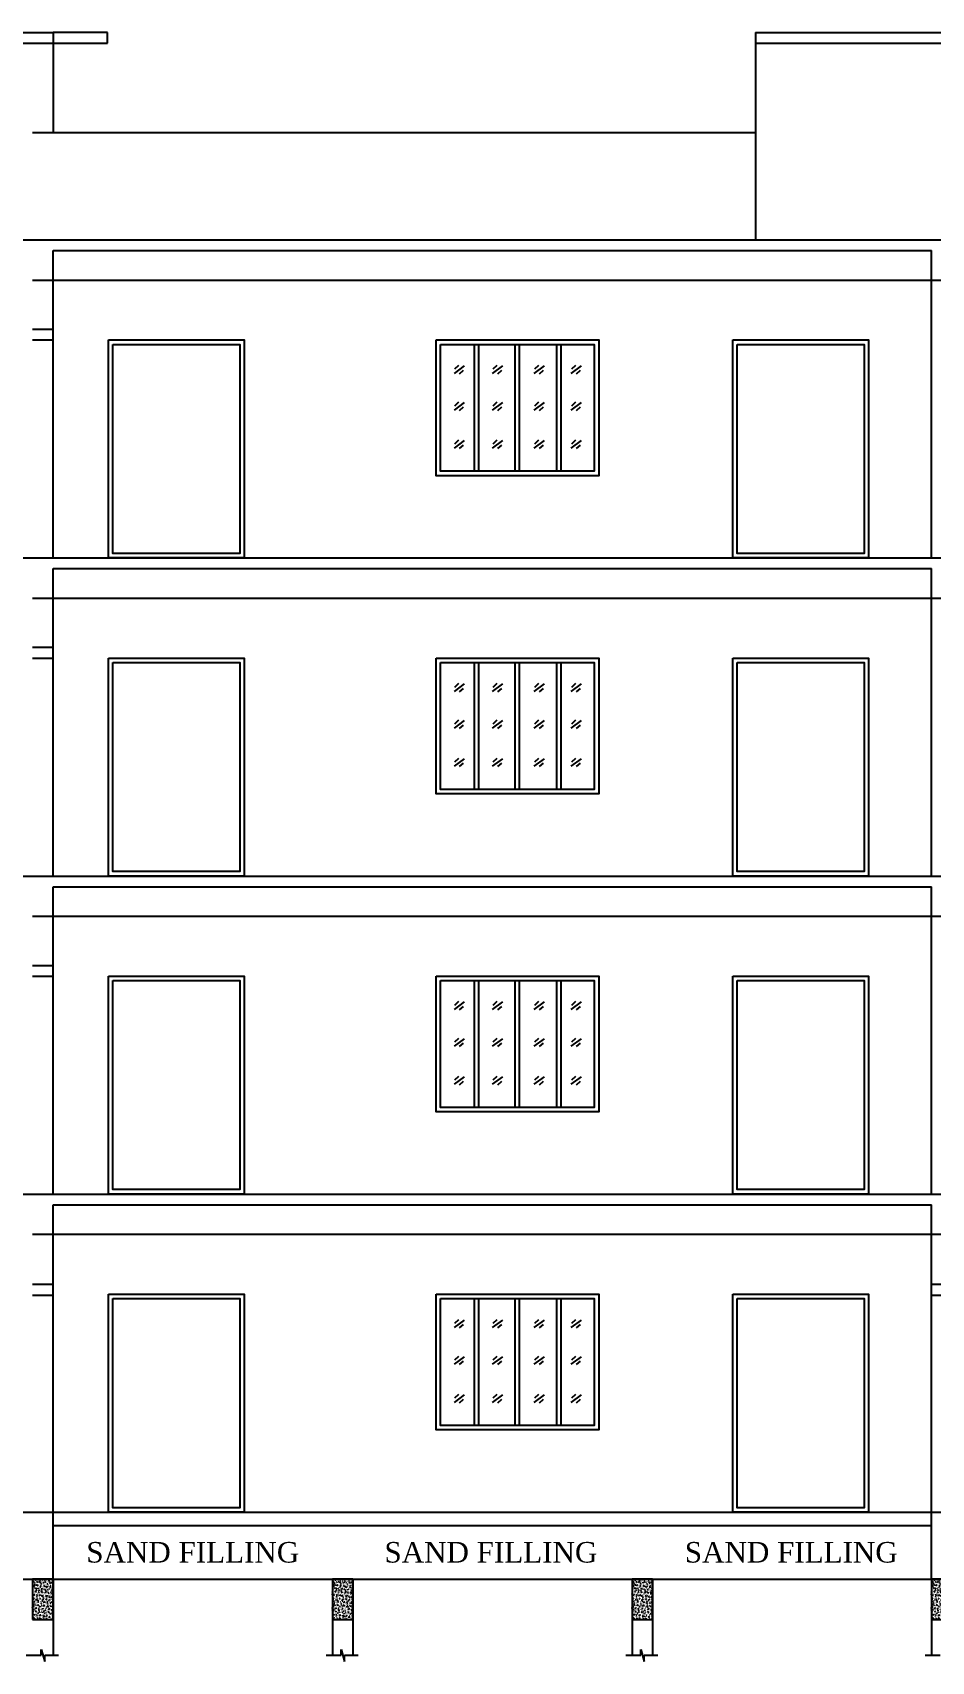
# Model space of a CAD drawing. Header units: metres. Extents: x -53 to 471, y -924 to -843.
# Drawn here: x 402.96 to 413.02, y -885.17 to -866.94 of the extents above; entities that cross this region are included whole.
import ezdxf

# ---------------------------------------------------------------- set-up
doc = ezdxf.new("R2010")
doc.units = ezdxf.units.M
doc.header["$MEASUREMENT"] = 0
doc.styles.add('Isa-', font='times.ttf')

msp = doc.modelspace()

# ---------------------------------------------------------------- hatches: boundary and pattern name
at = {"lineweight": -3}
h = msp.add_hatch(dxfattribs=at)
h.set_pattern_fill('AR-CONC', scale=0.005, style=0)
h.set_pattern_definition([(50, (-9244.35468, -955.316533), (0.03586300913, -0.00313760675), [0.00375, -0.04125]), (355, (-9244.35468, -955.316533), (-0.00693756668, 0.03760960669), [0.003, -0.033]), (100.4514, (-9244.35169, -955.316794), (0.02892546909, 0.0344719771), [0.0031870095, -0.0350571056]), (46.1842, (-9244.35468, -955.306533), (0.05336205243, -0.00827595072), [0.005625, -0.061875]), (96.6356, (-9244.350233, -955.30722), (0.04673313528, 0.04870589355), [0.0047805144, -0.05258565]), (351.1842, (-9244.35468, -955.30653), (0.04673309726, 0.04870593005), [0.0045, -0.0495]), (21, (-9244.34968, -955.309033), (0.02984535261, -0.02013094453), [0.00375, -0.04125]), (326, (-9244.34968, -955.309033), (0.0121657666, 0.03625750225), [0.003, -0.033]), (71.4514, (-9244.347193, -955.31071), (0.04201113143, 0.01612652484), [0.0031870095, -0.0350571056]), (37.5, (-9244.35468, -955.316533), (0.000607992766, 0.016644692692), [0, -0.0326, 0, -0.0335, 0, -0.033125]), (7.5, (-9244.35468, -955.316533), (0.013153476872, 0.019720585594), [0, -0.0191, 0, -0.03185, 0, -0.012625]), (327.5, (-9244.36583, -955.316533), (0.026691121809, -0.001127743587), [0, -0.0125, 0, -0.039, 0, -0.05175]), (317.5, (-9244.37083, -955.316533), (0.029159308467, 0.005005249117), [0, -0.01625, 0, -0.0259, 0, -0.03675])])
h.paths.add_polyline_path([(402.96195, -884.69712), (403.19195, -884.69712), (403.19195, -884.24712), (402.96195, -884.24712)])
h = msp.add_hatch(dxfattribs=at)
h.set_pattern_fill('AR-CONC', scale=0.005, style=0)
h.set_pattern_definition([(50, (-9240.99968, -955.316533), (0.03586300913, -0.00313760675), [0.00375, -0.04125]), (355, (-9240.99968, -955.316533), (-0.00693756668, 0.03760960669), [0.003, -0.033]), (100.4514, (-9240.99669, -955.316794), (0.02892546909, 0.0344719771), [0.0031870095, -0.0350571056]), (46.1842, (-9240.99968, -955.306533), (0.05336205243, -0.00827595072), [0.005625, -0.061875]), (96.6356, (-9240.995233, -955.30722), (0.04673313528, 0.04870589355), [0.0047805144, -0.05258565]), (351.1842, (-9240.99968, -955.30653), (0.04673309726, 0.04870593005), [0.0045, -0.0495]), (21, (-9240.99468, -955.309033), (0.02984535261, -0.02013094453), [0.00375, -0.04125]), (326, (-9240.99468, -955.309033), (0.0121657666, 0.03625750225), [0.003, -0.033]), (71.4514, (-9240.992193, -955.31071), (0.04201113143, 0.01612652484), [0.0031870095, -0.0350571056]), (37.5, (-9240.99968, -955.316533), (0.000607992766, 0.016644692692), [0, -0.0326, 0, -0.0335, 0, -0.033125]), (7.5, (-9240.99968, -955.316533), (0.013153476872, 0.019720585594), [0, -0.0191, 0, -0.03185, 0, -0.012625]), (327.5, (-9241.01083, -955.316533), (0.026691121809, -0.001127743587), [0, -0.0125, 0, -0.039, 0, -0.05175]), (317.5, (-9241.01583, -955.316533), (0.029159308467, 0.005005249117), [0, -0.01625, 0, -0.0259, 0, -0.03675])])
h.paths.add_polyline_path([(406.31695, -884.69712), (406.54695, -884.69712), (406.54695, -884.24712), (406.31695, -884.24712)])
h = msp.add_hatch(dxfattribs=at)
h.set_pattern_fill('AR-CONC', scale=0.005, style=0)
h.set_pattern_definition([(50, (-9237.64468, -955.316533), (0.03586300913, -0.00313760675), [0.00375, -0.04125]), (355, (-9237.64468, -955.316533), (-0.00693756668, 0.03760960669), [0.003, -0.033]), (100.4514, (-9237.64169, -955.316794), (0.02892546909, 0.0344719771), [0.0031870095, -0.0350571056]), (46.1842, (-9237.64468, -955.306533), (0.05336205243, -0.00827595072), [0.005625, -0.061875]), (96.6356, (-9237.640233, -955.30722), (0.04673313528, 0.04870589355), [0.0047805144, -0.05258565]), (351.1842, (-9237.64468, -955.30653), (0.04673309726, 0.04870593005), [0.0045, -0.0495]), (21, (-9237.63968, -955.309033), (0.02984535261, -0.02013094453), [0.00375, -0.04125]), (326, (-9237.63968, -955.309033), (0.0121657666, 0.03625750225), [0.003, -0.033]), (71.4514, (-9237.637193, -955.31071), (0.04201113143, 0.01612652484), [0.0031870095, -0.0350571056]), (37.5, (-9237.64468, -955.316533), (0.000607992766, 0.016644692692), [0, -0.0326, 0, -0.0335, 0, -0.033125]), (7.5, (-9237.64468, -955.316533), (0.013153476872, 0.019720585594), [0, -0.0191, 0, -0.03185, 0, -0.012625]), (327.5, (-9237.65583, -955.316533), (0.026691121809, -0.001127743587), [0, -0.0125, 0, -0.039, 0, -0.05175]), (317.5, (-9237.66083, -955.316533), (0.029159308467, 0.005005249117), [0, -0.01625, 0, -0.0259, 0, -0.03675])])
h.paths.add_polyline_path([(409.67195, -884.69712), (409.90195, -884.69712), (409.90195, -884.24712), (409.67195, -884.24712)])
h = msp.add_hatch(dxfattribs=at)
h.set_pattern_fill('AR-CONC', scale=0.005, style=0)
h.set_pattern_definition([(50, (-9234.29468, -955.316533), (0.03586300913, -0.00313760675), [0.00375, -0.04125]), (355, (-9234.29468, -955.316533), (-0.00693756668, 0.03760960669), [0.003, -0.033]), (100.4514, (-9234.29169, -955.316794), (0.02892546909, 0.0344719771), [0.0031870095, -0.0350571056]), (46.1842, (-9234.29468, -955.306533), (0.05336205243, -0.00827595072), [0.005625, -0.061875]), (96.6356, (-9234.290233, -955.30722), (0.04673313528, 0.04870589355), [0.0047805144, -0.05258565]), (351.1842, (-9234.29468, -955.30653), (0.04673309726, 0.04870593005), [0.0045, -0.0495]), (21, (-9234.28968, -955.309033), (0.02984535261, -0.02013094453), [0.00375, -0.04125]), (326, (-9234.28968, -955.309033), (0.0121657666, 0.03625750225), [0.003, -0.033]), (71.4514, (-9234.287193, -955.31071), (0.04201113143, 0.01612652484), [0.0031870095, -0.0350571056]), (37.5, (-9234.29468, -955.316533), (0.000607992766, 0.016644692692), [0, -0.0326, 0, -0.0335, 0, -0.033125]), (7.5, (-9234.29468, -955.316533), (0.013153476872, 0.019720585594), [0, -0.0191, 0, -0.03185, 0, -0.012625]), (327.5, (-9234.30583, -955.316533), (0.026691121809, -0.001127743587), [0, -0.0125, 0, -0.039, 0, -0.05175]), (317.5, (-9234.31083, -955.316533), (0.029159308467, 0.005005249117), [0, -0.01625, 0, -0.0259, 0, -0.03675])])
h.paths.add_polyline_path([(413.02195, -884.69712), (413.25195, -884.69712), (413.25195, -884.24712), (413.02195, -884.24712)])

# ---------------------------------------------------------------- linework, layer by layer
for p, q in [((394.15195, -866.93712), (403.19195, -866.93712)), ((403.80195, -866.93712), (403.19195, -866.93712)), ((403.19195, -866.93712), (403.19195, -867.05712)), ((403.80195, -867.05712), (403.80195, -866.93712)), ((394.15195, -867.05712), (403.19195, -867.05712)), ((403.19195, -867.05712), (403.19195, -868.05712)), ((403.19195, -867.05712), (403.80195, -867.05712))]:
    msp.add_line(p, q)
at = {"color": 4, "ltscale": 3}
for p, q in [((411.05195, -866.93712), (411.05195, -869.25712)), ((411.05195, -866.93712), (423.31195, -866.93712)), ((411.05195, -867.05712), (423.31195, -867.05712))]:
    msp.add_line(p, q, dxfattribs=at)
at = {"lineweight": -3}
for p, q in [((402.96195, -868.05712), (411.05195, -868.05712)), ((391.22195, -869.25712), (445.12195, -869.25712)), ((403.19195, -869.37712), (413.02195, -869.37712)), ((403.19195, -872.81712), (403.19195, -869.37712)), ((413.02195, -872.81712), (413.02195, -869.37712)), ((402.96195, -869.70712), (403.19195, -869.70712)), ((403.19195, -869.70712), (413.02195, -869.70712)), ((413.02195, -869.70712), (413.25195, -869.70712)), ((407.68259, -870.75111), (407.79696, -870.66694)), ((407.68811, -870.7021), (407.73349, -870.65972)), ((408.11033, -870.75111), (408.2247, -870.66694)), ((408.11585, -870.7021), (408.16123, -870.65972)), ((408.57679, -870.75111), (408.69116, -870.66694)), ((408.5823, -870.7021), (408.62769, -870.65972)), ((408.99028, -870.75111), (409.10465, -870.66694)), ((408.99579, -870.7021), (409.04118, -870.65972)), ((407.74139, -870.75532), (407.78579, -870.71688)), ((408.16913, -870.75532), (408.21353, -870.71688)), ((408.63558, -870.75532), (408.67998, -870.71688)), ((409.04907, -870.75532), (409.09347, -870.71688)), ((407.68259, -871.16198), (407.79696, -871.07781)), ((407.68811, -871.11297), (407.73349, -871.07058)), ((407.74139, -871.16619), (407.78579, -871.12775)), ((408.11033, -871.16198), (408.2247, -871.07781)), ((408.11585, -871.11297), (408.16123, -871.07058)), ((408.16913, -871.16619), (408.21353, -871.12775)), ((408.57679, -871.16198), (408.69116, -871.07781)), ((408.5823, -871.11297), (408.62769, -871.07058)), ((408.63558, -871.16619), (408.67998, -871.12775)), ((408.99028, -871.16198), (409.10465, -871.07781)), ((408.99579, -871.11297), (409.04118, -871.07058)), ((409.04907, -871.16619), (409.09347, -871.12775)), ((407.68259, -871.58827), (407.79696, -871.5041)), ((407.68811, -871.53926), (407.73349, -871.49688)), ((407.74139, -871.59248), (407.78579, -871.55405)), ((408.11033, -871.58827), (408.2247, -871.5041)), ((408.11585, -871.53926), (408.16123, -871.49688)), ((408.16913, -871.59248), (408.21353, -871.55405)), ((408.57679, -871.58827), (408.69116, -871.5041)), ((408.5823, -871.53926), (408.62769, -871.49688)), ((408.63558, -871.59248), (408.67998, -871.55405)), ((408.99028, -871.58827), (409.10465, -871.5041)), ((408.99579, -871.53926), (409.04118, -871.49688)), ((409.04907, -871.59248), (409.09347, -871.55405)), ((391.22195, -872.81712), (445.12195, -872.81712)), ((391.83195, -872.81712), (444.51195, -872.81712)), ((403.19195, -872.93712), (413.02195, -872.93712)), ((403.19195, -876.37712), (403.19195, -872.93712)), ((403.19195, -872.93712), (413.02195, -872.93712)), ((413.02195, -876.37712), (413.02195, -872.93712)), ((402.96195, -873.26712), (403.19195, -873.26712)), ((403.19195, -873.26712), (413.02195, -873.26712)), ((413.02195, -873.26712), (413.25195, -873.26712)), ((407.68259, -874.31111), (407.79696, -874.22694)), ((407.68811, -874.2621), (407.73349, -874.21972)), ((407.74139, -874.31532), (407.78579, -874.27688)), ((408.11033, -874.31111), (408.2247, -874.22694)), ((408.11585, -874.2621), (408.16123, -874.21972)), ((408.16913, -874.31532), (408.21353, -874.27688)), ((408.57679, -874.31111), (408.69116, -874.22694)), ((408.5823, -874.2621), (408.62769, -874.21972)), ((408.63558, -874.31532), (408.67998, -874.27688)), ((408.99028, -874.31111), (409.10465, -874.22694)), ((408.99579, -874.2621), (409.04118, -874.21972)), ((409.04907, -874.31532), (409.09347, -874.27688)), ((407.68259, -874.72198), (407.79696, -874.63781)), ((407.68811, -874.67297), (407.73349, -874.63058)), ((407.74139, -874.72619), (407.78579, -874.68775)), ((408.11033, -874.72198), (408.2247, -874.63781)), ((408.11585, -874.67297), (408.16123, -874.63058)), ((408.16913, -874.72619), (408.21353, -874.68775)), ((408.57679, -874.72198), (408.69116, -874.63781)), ((408.5823, -874.67297), (408.62769, -874.63058)), ((408.63558, -874.72619), (408.67998, -874.68775)), ((408.99028, -874.72198), (409.10465, -874.63781)), ((408.99579, -874.67297), (409.04118, -874.63058)), ((409.04907, -874.72619), (409.09347, -874.68775)), ((407.68259, -875.14827), (407.79696, -875.0641)), ((407.68811, -875.09926), (407.73349, -875.05688)), ((408.11033, -875.14827), (408.2247, -875.0641)), ((408.11585, -875.09926), (408.16123, -875.05688)), ((408.57679, -875.14827), (408.69116, -875.0641)), ((408.5823, -875.09926), (408.62769, -875.05688)), ((408.99028, -875.14827), (409.10465, -875.0641)), ((408.99579, -875.09926), (409.04118, -875.05688)), ((407.74139, -875.15248), (407.78579, -875.11405)), ((408.16913, -875.15248), (408.21353, -875.11405)), ((408.63558, -875.15248), (408.67998, -875.11405)), ((409.04907, -875.15248), (409.09347, -875.11405)), ((391.22195, -876.37712), (445.12195, -876.37712)), ((391.83195, -876.37712), (444.51195, -876.37712)), ((403.19195, -876.49712), (413.02195, -876.49712)), ((403.19195, -879.93712), (403.19195, -876.49712)), ((403.19195, -876.49712), (413.02195, -876.49712)), ((413.02195, -879.93712), (413.02195, -876.49712)), ((402.96195, -876.82712), (403.19195, -876.82712)), ((403.19195, -876.82712), (413.02195, -876.82712)), ((413.02195, -876.82712), (413.25195, -876.82712)), ((407.68259, -877.87111), (407.79696, -877.78694)), ((407.68811, -877.8221), (407.73349, -877.77972)), ((408.11033, -877.87111), (408.2247, -877.78694)), ((408.11585, -877.8221), (408.16123, -877.77972)), ((408.57679, -877.87111), (408.69116, -877.78694)), ((408.5823, -877.8221), (408.62769, -877.77972)), ((408.99028, -877.87111), (409.10465, -877.78694)), ((408.99579, -877.8221), (409.04118, -877.77972)), ((407.74139, -877.87532), (407.78579, -877.83688)), ((408.16913, -877.87532), (408.21353, -877.83688)), ((408.63558, -877.87532), (408.67998, -877.83688)), ((409.04907, -877.87532), (409.09347, -877.83688)), ((407.68259, -878.28198), (407.79696, -878.19781)), ((407.68811, -878.23297), (407.73349, -878.19058)), ((407.74139, -878.28619), (407.78579, -878.24775)), ((408.11033, -878.28198), (408.2247, -878.19781)), ((408.11585, -878.23297), (408.16123, -878.19058)), ((408.16913, -878.28619), (408.21353, -878.24775)), ((408.57679, -878.28198), (408.69116, -878.19781)), ((408.5823, -878.23297), (408.62769, -878.19058)), ((408.63558, -878.28619), (408.67998, -878.24775)), ((408.99028, -878.28198), (409.10465, -878.19781)), ((408.99579, -878.23297), (409.04118, -878.19058)), ((409.04907, -878.28619), (409.09347, -878.24775)), ((407.68259, -878.70827), (407.79696, -878.6241)), ((407.68811, -878.65926), (407.73349, -878.61688)), ((407.74139, -878.71248), (407.78579, -878.67405)), ((408.11033, -878.70827), (408.2247, -878.6241)), ((408.11585, -878.65926), (408.16123, -878.61688)), ((408.16913, -878.71248), (408.21353, -878.67405)), ((408.57679, -878.70827), (408.69116, -878.6241)), ((408.5823, -878.65926), (408.62769, -878.61688)), ((408.63558, -878.71248), (408.67998, -878.67405)), ((408.99028, -878.70827), (409.10465, -878.6241)), ((408.99579, -878.65926), (409.04118, -878.61688)), ((409.04907, -878.71248), (409.09347, -878.67405)), ((391.83195, -879.93712), (444.51195, -879.93712)), ((403.19195, -880.05712), (413.02195, -880.05712)), ((403.19195, -884.24712), (403.19195, -880.05712)), ((413.02195, -884.24712), (413.02195, -880.05712)), ((402.96195, -880.38712), (403.19195, -880.38712)), ((403.19195, -880.38712), (413.02195, -880.38712)), ((413.02195, -880.38712), (413.25195, -880.38712)), ((407.68259, -881.43111), (407.79696, -881.34694)), ((407.68811, -881.3821), (407.73349, -881.33972)), ((407.74139, -881.43532), (407.78579, -881.39688)), ((408.11033, -881.43111), (408.2247, -881.34694)), ((408.11585, -881.3821), (408.16123, -881.33972)), ((408.16913, -881.43532), (408.21353, -881.39688)), ((408.57679, -881.43111), (408.69116, -881.34694)), ((408.5823, -881.3821), (408.62769, -881.33972)), ((408.63558, -881.43532), (408.67998, -881.39688)), ((408.99028, -881.43111), (409.10465, -881.34694)), ((408.99579, -881.3821), (409.04118, -881.33972)), ((409.04907, -881.43532), (409.09347, -881.39688)), ((407.68259, -881.84198), (407.79696, -881.75781)), ((407.68811, -881.79297), (407.73349, -881.75058)), ((407.74139, -881.84619), (407.78579, -881.80775)), ((408.11033, -881.84198), (408.2247, -881.75781)), ((408.11585, -881.79297), (408.16123, -881.75058)), ((408.16913, -881.84619), (408.21353, -881.80775)), ((408.57679, -881.84198), (408.69116, -881.75781)), ((408.5823, -881.79297), (408.62769, -881.75058)), ((408.63558, -881.84619), (408.67998, -881.80775)), ((408.99028, -881.84198), (409.10465, -881.75781)), ((408.99579, -881.79297), (409.04118, -881.75058)), ((409.04907, -881.84619), (409.09347, -881.80775)), ((407.68259, -882.26827), (407.79696, -882.1841)), ((407.68811, -882.21926), (407.73349, -882.17688)), ((407.74139, -882.27248), (407.78579, -882.23405)), ((408.11033, -882.26827), (408.2247, -882.1841)), ((408.11585, -882.21926), (408.16123, -882.17688)), ((408.16913, -882.27248), (408.21353, -882.23405)), ((408.57679, -882.26827), (408.69116, -882.1841)), ((408.5823, -882.21926), (408.62769, -882.17688)), ((408.63558, -882.27248), (408.67998, -882.23405)), ((408.99028, -882.26827), (409.10465, -882.1841)), ((408.99579, -882.21926), (409.04118, -882.17688)), ((409.04907, -882.27248), (409.09347, -882.23405)), ((391.83195, -883.49712), (444.51195, -883.49712)), ((403.19195, -883.64712), (413.02195, -883.64712)), ((388.73743, -884.24712), (448.8122, -884.24712))]:
    msp.add_line(p, q, dxfattribs=at)
at = {"color": 3, "lineweight": -3}
for p, q in [((402.96195, -870.25712), (403.19195, -870.25712)), ((402.96195, -870.37712), (403.19195, -870.37712)), ((402.96195, -873.81712), (403.19195, -873.81712)), ((402.96195, -873.93712), (403.19195, -873.93712)), ((402.96195, -877.37712), (403.19195, -877.37712)), ((402.96195, -877.49712), (403.19195, -877.49712)), ((402.96195, -880.94712), (403.19195, -880.94712)), ((402.96195, -881.06712), (403.19195, -881.06712)), ((413.02195, -880.94712), (413.25195, -880.94712)), ((413.02195, -881.06712), (413.25195, -881.06712))]:
    msp.add_line(p, q, dxfattribs=at)
at = {"color": 50, "lineweight": -3}
for p, q in [((407.90823, -871.84712), (407.90823, -870.42712)), ((407.95823, -871.84712), (407.95823, -870.42712)), ((408.36233, -871.84712), (408.36233, -870.42712)), ((408.41233, -871.84712), (408.41233, -870.42712)), ((408.82878, -871.84712), (408.82878, -870.42712)), ((408.87878, -871.84712), (408.87878, -870.42712)), ((407.90823, -875.40712), (407.90823, -873.98712)), ((407.95823, -875.40712), (407.95823, -873.98712)), ((408.36233, -875.40712), (408.36233, -873.98712)), ((408.41233, -875.40712), (408.41233, -873.98712)), ((408.82878, -875.40712), (408.82878, -873.98712)), ((408.87878, -875.40712), (408.87878, -873.98712)), ((407.90823, -878.96712), (407.90823, -877.54712)), ((407.95823, -878.96712), (407.95823, -877.54712)), ((408.36233, -878.96712), (408.36233, -877.54712)), ((408.41233, -878.96712), (408.41233, -877.54712)), ((408.82878, -878.96712), (408.82878, -877.54712)), ((408.87878, -878.96712), (408.87878, -877.54712)), ((407.90823, -882.52712), (407.90823, -881.10712)), ((407.95823, -882.52712), (407.95823, -881.10712)), ((408.36233, -882.52712), (408.36233, -881.10712)), ((408.41233, -882.52712), (408.41233, -881.10712)), ((408.82878, -882.52712), (408.82878, -881.10712)), ((408.87878, -882.52712), (408.87878, -881.10712))]:
    msp.add_line(p, q, dxfattribs=at)
at = {"color": 7, "lineweight": -3}
for p, q in [((403.19195, -884.24712), (403.19195, -885.09794)), ((406.31695, -884.24712), (406.31695, -885.09794)), ((406.54695, -884.24712), (406.54695, -885.09794)), ((409.67195, -884.24712), (409.67195, -885.09794)), ((409.90195, -884.24712), (409.90195, -885.09794)), ((413.02195, -884.24712), (413.02195, -885.09794)), ((403.05981, -885.09794), (403.05981, -885.03488)), ((403.05981, -885.03488), (403.0982, -885.16765)), ((406.41481, -885.09794), (406.41481, -885.03488)), ((406.41481, -885.03488), (406.4532, -885.16765)), ((409.76981, -885.09794), (409.76981, -885.03488)), ((409.76981, -885.03488), (409.8082, -885.16765)), ((402.89117, -885.09794), (403.05981, -885.09794)), ((403.0982, -885.16765), (403.0982, -885.09794)), ((403.0982, -885.09794), (403.25029, -885.09794)), ((406.24617, -885.09794), (406.41481, -885.09794)), ((406.4532, -885.16765), (406.4532, -885.09794)), ((406.4532, -885.09794), (406.60529, -885.09794)), ((409.60117, -885.09794), (409.76981, -885.09794)), ((409.8082, -885.16765), (409.8082, -885.09794)), ((409.8082, -885.09794), (409.96029, -885.09794)), ((412.95117, -885.09794), (413.11981, -885.09794))]:
    msp.add_line(p, q, dxfattribs=at)
at = {"lineweight": -3}
for points in [[(403.49193, -869.25712), (405.01193, -869.25712)], [(403.49193, -872.81712), (405.01193, -872.81712)], [(403.49193, -876.37712), (405.01193, -876.37712)]]:
    msp.add_lwpolyline(points, dxfattribs=at)
at = {"color": 4, "lineweight": -3}
for points in [[(403.81075, -870.37712), (405.33075, -870.37712), (405.33075, -872.81712), (403.81075, -872.81712)], [(403.86075, -870.42712), (405.28075, -870.42712), (405.28075, -872.76712), (403.86075, -872.76712)], [(410.79866, -870.37712), (412.31866, -870.37712), (412.31866, -872.81712), (410.79866, -872.81712)], [(410.84866, -870.42712), (412.26866, -870.42712), (412.26866, -872.76712), (410.84866, -872.76712)], [(403.81075, -873.93712), (405.33075, -873.93712), (405.33075, -876.37712), (403.81075, -876.37712)], [(410.79866, -873.93712), (412.31866, -873.93712), (412.31866, -876.37712), (410.79866, -876.37712)], [(403.86075, -873.98712), (405.28075, -873.98712), (405.28075, -876.32712), (403.86075, -876.32712)], [(410.84866, -873.98712), (412.26866, -873.98712), (412.26866, -876.32712), (410.84866, -876.32712)], [(403.81075, -877.49712), (405.33075, -877.49712), (405.33075, -879.93712), (403.81075, -879.93712)], [(403.86075, -877.54712), (405.28075, -877.54712), (405.28075, -879.88712), (403.86075, -879.88712)], [(410.79866, -877.49712), (412.31866, -877.49712), (412.31866, -879.93712), (410.79866, -879.93712)], [(410.84866, -877.54712), (412.26866, -877.54712), (412.26866, -879.88712), (410.84866, -879.88712)], [(403.81075, -881.05712), (405.33075, -881.05712), (405.33075, -883.49712), (403.81075, -883.49712)], [(410.79866, -881.05712), (412.31866, -881.05712), (412.31866, -883.49712), (410.79866, -883.49712)], [(403.86075, -881.10712), (405.28075, -881.10712), (405.28075, -883.44712), (403.86075, -883.44712)], [(410.84866, -881.10712), (412.26866, -881.10712), (412.26866, -883.44712), (410.84866, -883.44712)]]:
    msp.add_lwpolyline(points, close=True, dxfattribs=at)
at = {"color": 50, "lineweight": -3}
for points in [[(407.47863, -870.37712), (409.29863, -870.37712), (409.29863, -871.89712), (407.47863, -871.89712)], [(407.52863, -870.42712), (409.24863, -870.42712), (409.24863, -871.84712), (407.52863, -871.84712)], [(407.47863, -873.93712), (409.29863, -873.93712), (409.29863, -875.45712), (407.47863, -875.45712)], [(407.52863, -873.98712), (409.24863, -873.98712), (409.24863, -875.40712), (407.52863, -875.40712)], [(407.47863, -877.49712), (409.29863, -877.49712), (409.29863, -879.01712), (407.47863, -879.01712)], [(407.52863, -877.54712), (409.24863, -877.54712), (409.24863, -878.96712), (407.52863, -878.96712)], [(407.47863, -881.05712), (409.29863, -881.05712), (409.29863, -882.57712), (407.47863, -882.57712)], [(407.52863, -881.10712), (409.24863, -881.10712), (409.24863, -882.52712), (407.52863, -882.52712)]]:
    msp.add_lwpolyline(points, close=True, dxfattribs=at)
at = {"color": 7, "lineweight": -3}
for points in [[(402.96195, -884.69712), (403.19195, -884.69712), (403.19195, -884.24712), (402.96195, -884.24712)], [(406.31695, -884.69712), (406.54695, -884.69712), (406.54695, -884.24712), (406.31695, -884.24712)], [(409.67195, -884.69712), (409.90195, -884.69712), (409.90195, -884.24712), (409.67195, -884.24712)], [(413.02195, -884.69712), (413.25195, -884.69712), (413.25195, -884.24712), (413.02195, -884.24712)]]:
    msp.add_lwpolyline(points, close=True, dxfattribs=at)

# ---------------------------------------------------------------- texts
at = {"color": 42, "lineweight": -3, "style": 'Isa-'}
for p in [(403.56291, -884.06112), (406.89981, -884.06112), (410.26183, -884.06112)]:
    msp.add_text('SAND FILLING', height=0.23, dxfattribs=at).set_placement(p)

doc.saveas('drawing.dxf')
